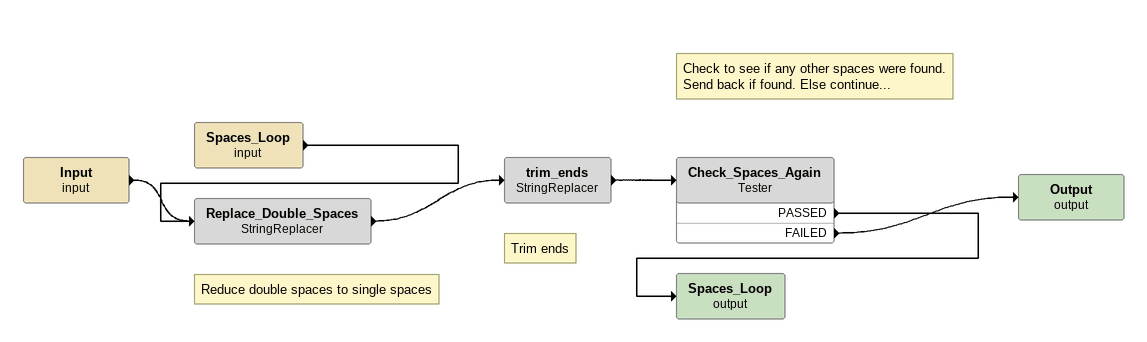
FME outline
Input (input)
    -> Replace_Double_Spaces
Spaces_Loop (input)
    -> Replace_Double_Spaces
Note: Reduce double spaces to single spaces
Replace_Double_Spaces: StringReplacer
    -> trim_ends
Note: Trim ends
trim_ends: StringReplacer
    -> Check_Spaces_Again
Note: Check to see if any other spaces were found. / Send back if found. Else continue...
Check_Spaces_Again: Tester
    PASSED -> Spaces_Loop (output)
    FAILED -> Output (output)
Output (output)
Spaces_Loop (output)
